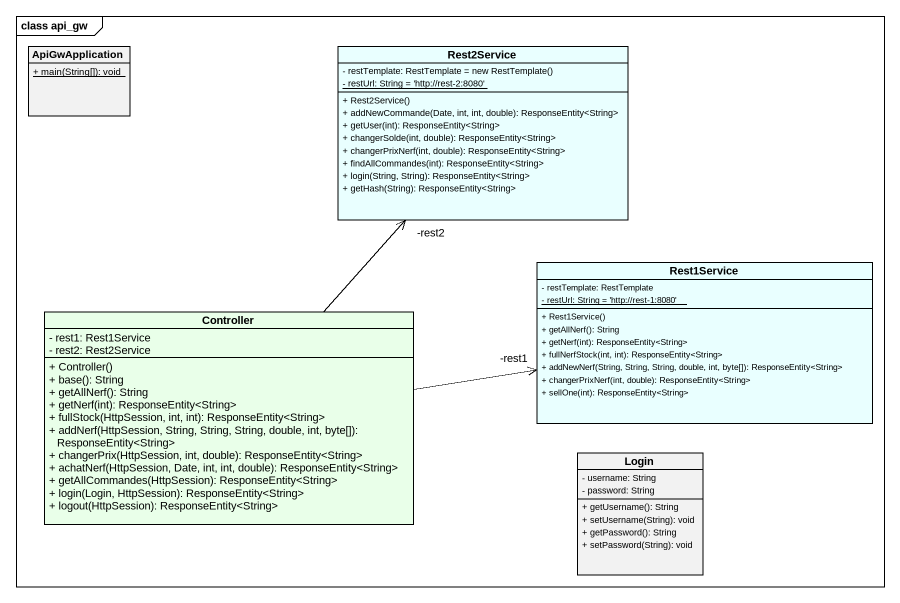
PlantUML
@startuml
mainframe class api_gw
hide circle
hide empty members
skinparam classAttributeIconSize 0
class ApiGwApplication {
  {static} + main(String[]): void
}
class Rest2Service #E9FFFF {
  {field} - restTemplate: RestTemplate = new RestTemplate()
  {static} - restUrl: String = 'http://rest-2:8080'
  + Rest2Service()
  + addNewCommande(Date, int, int, double): ResponseEntity<String>
  + getUser(int): ResponseEntity<String>
  + changerSolde(int, double): ResponseEntity<String>
  + changerPrixNerf(int, double): ResponseEntity<String>
  + findAllCommandes(int): ResponseEntity<String>
  + login(String, String): ResponseEntity<String>
  + getHash(String): ResponseEntity<String>
}
class Rest1Service #E9FFFF {
  - restTemplate: RestTemplate
  {static} - restUrl: String = 'http://rest-1:8080'
  + Rest1Service()
  + getAllNerf(): String
  + getNerf(int): ResponseEntity<String>
  + fullNerfStock(int, int): ResponseEntity<String>
  + addNewNerf(String, String, String, double, int, byte[]): ResponseEntity<String>
  + changerPrixNerf(int, double): ResponseEntity<String>
  + sellOne(int): ResponseEntity<String>
}
class Controller #E9FFE9 {
  - rest1: Rest1Service
  - rest2: Rest2Service
  + Controller()
  + base(): String
  + getAllNerf(): String
  + getNerf(int): ResponseEntity<String>
  + fullStock(HttpSession, int, int): ResponseEntity<String>
  + addNerf(HttpSession, String, String, String, double, int, byte[]): ResponseEntity<String>
  + changerPrix(HttpSession, int, double): ResponseEntity<String>
  + achatNerf(HttpSession, Date, int, int, double): ResponseEntity<String>
  + getAllCommandes(HttpSession): ResponseEntity<String>
  + login(Login, HttpSession): ResponseEntity<String>
  + logout(HttpSession): ResponseEntity<String>
}
class Login {
  - username: String
  - password: String
  + getUsername(): String
  + setUsername(String): void
  + getPassword(): String
  + setPassword(String): void
}
Controller -up-> "-rest2" Rest2Service
Controller -right-> "-rest1" Rest1Service
@enduml
